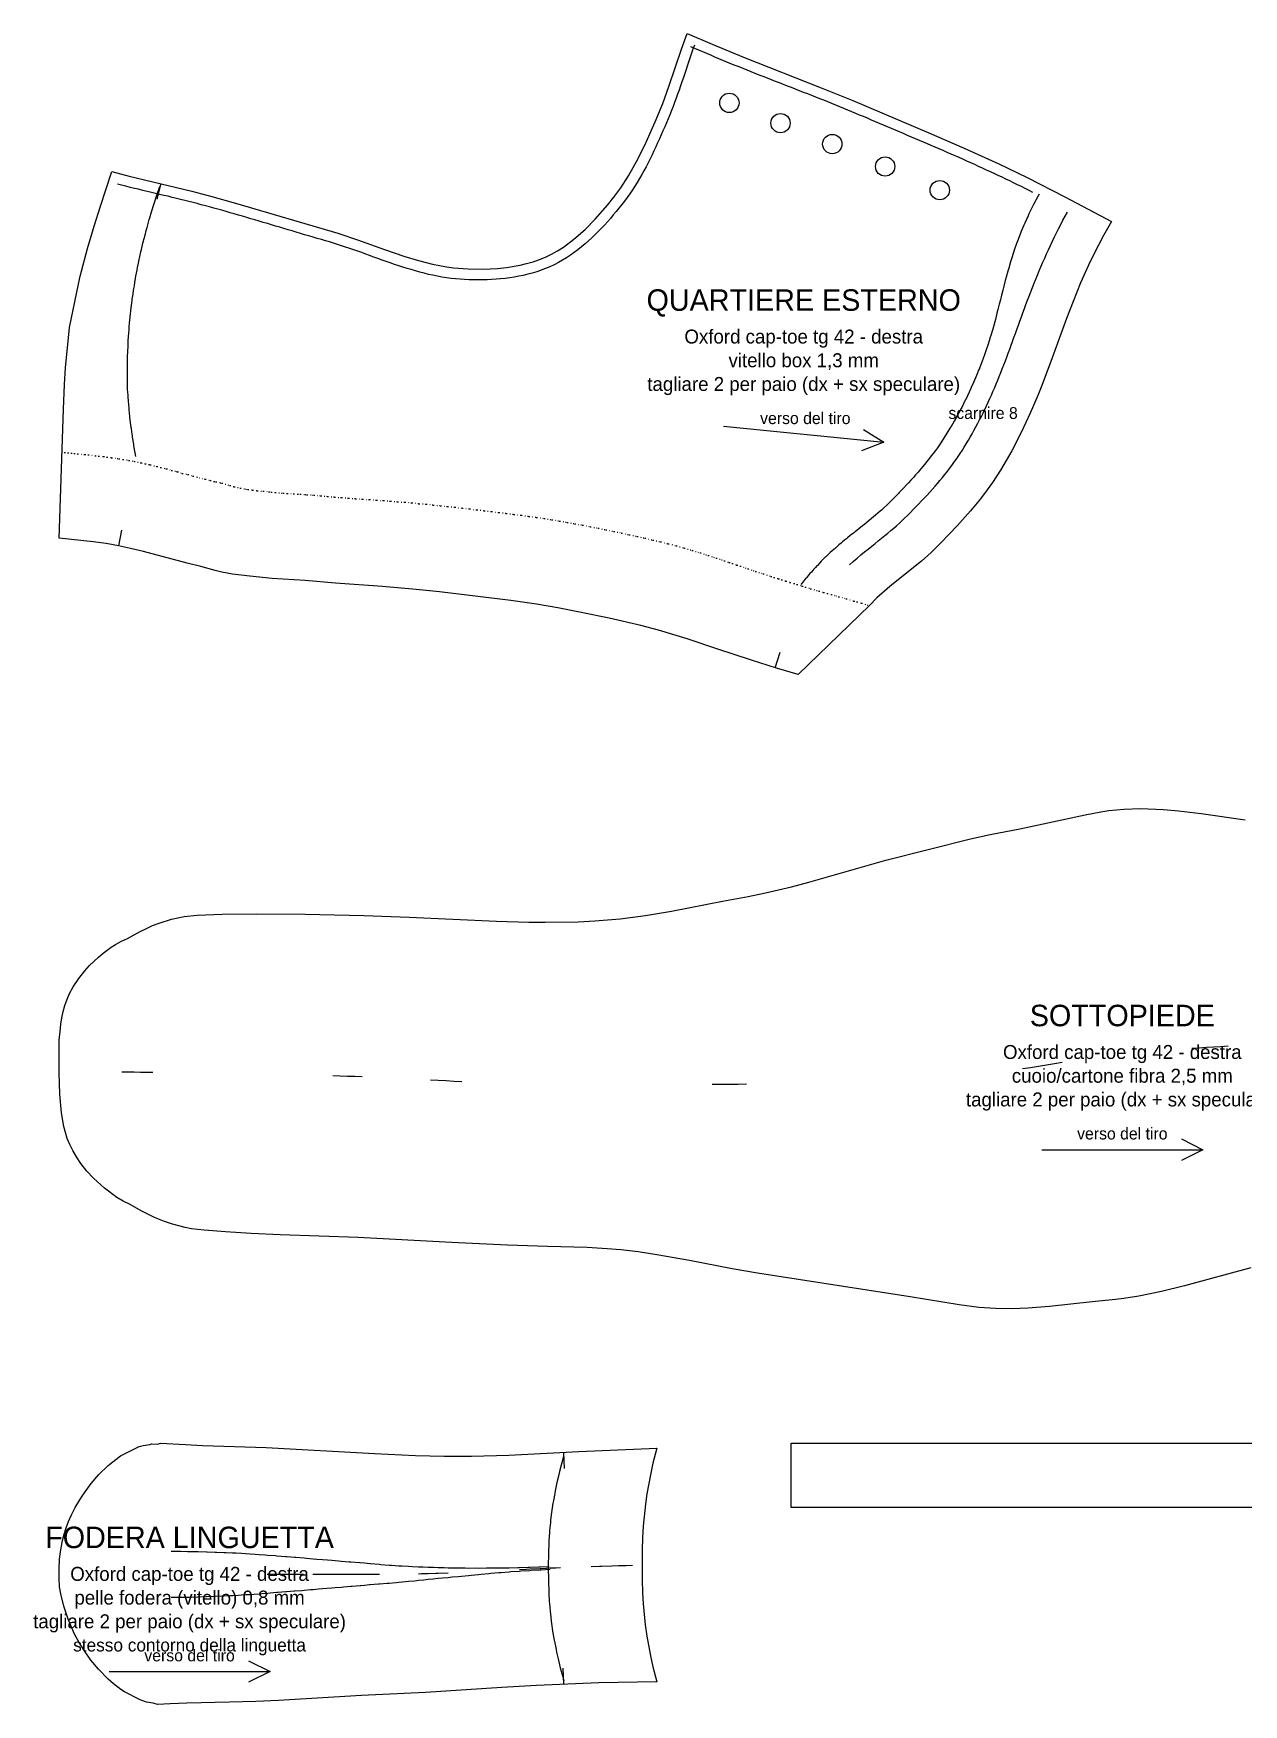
# Model space of a CAD drawing. Header units: millimetres. Extents: x -5 to 886, y -548 to 0.
# Drawn here: x -4.8 to 220.7, y -548.5 to -237.1 of the extents above; entities that cross this region are included whole.
import ezdxf
from ezdxf.enums import TextEntityAlignment as Align

# ---------------------------------------------------------------- set-up
doc = ezdxf.new("R2010")
doc.units = ezdxf.units.MM
for name, pattern in [('CENTER', [5.08, 3.175, -0.635, 0.635, -0.635]), ('DASHDOT', [3.556, 2.54, -0.508, 0, -0.508]), ('DASHED', [1.524, 1.27, -0.254]), ('DOT', [0.508, 0, -0.508])]:
    doc.linetypes.add(name, pattern=pattern)
for name, color, linetype in [('ASSE', 6, 'CENTER'), ('CUCITURA', 1, 'DASHED'), ('FORI', 7, 'CONTINUOUS'), ('MONTAGGIO', 5, 'DOT'), ('RIFERIMENTO', 3, 'CONTINUOUS'), ('SCARNITURA', 8, 'DASHDOT'), ('TACCHE', 7, 'CONTINUOUS'), ('TAGLIO', 7, 'CONTINUOUS'), ('TESTO', 7, 'CONTINUOUS')]:
    doc.layers.add(name, color=color, linetype=linetype)

msp = doc.modelspace()

# ---------------------------------------------------------------- linework, layer by layer
at = {"layer": 'ASSE'}
for points in [[(211.02, -426.18), (211.02, -426.18), (212.39, -426.09), (212.39, -426.09), (213.76, -426), (213.76, -426), (215.11, -425.92), (215.11, -425.92), (216.46, -425.83), (216.46, -425.83), (217.81, -425.74)], [(179.51, -429.97), (180.99, -429.76), (180.99, -429.76), (182.48, -429.53), (182.48, -429.53), (183.95, -429.28), (183.95, -429.28), (185.43, -429.02), (185.43, -429.02), (186.89, -428.76)], [(11.68, -430.59), (12.85, -430.59), (12.85, -430.59), (14.02, -430.59), (14.02, -430.59), (15.18, -430.6), (15.18, -430.6), (16.34, -430.6), (16.34, -430.6), (17.49, -430.61), (17.49, -430.61)], [(51.01, -431.27), (52.37, -431.31), (52.37, -431.31), (53.73, -431.35), (53.73, -431.35), (55.1, -431.39), (55.1, -431.39), (56.48, -431.44)], [(69.21, -432.06), (70.66, -432.13), (70.66, -432.13), (72.12, -432.21), (72.12, -432.21), (73.58, -432.29), (73.58, -432.29), (75.05, -432.36)], [(121.7, -432.85), (123.3, -432.85), (123.3, -432.85), (124.89, -432.85), (124.89, -432.85), (126.49, -432.84), (126.49, -432.84), (128.09, -432.81)], [(85.78, -523.28), (87.03, -523.22), (87.69, -523.19), (87.69, -523.19), (89.61, -523.1), (89.61, -523.1), (90.81, -523.04), (91.52, -523.01), (91.52, -523.01), (92.56, -522.97), (93.42, -522.93), (93.42, -522.93)], [(99.13, -522.73), (99.13, -522.73), (100.69, -522.68), (101.05, -522.67), (101.05, -522.67), (102.98, -522.61), (102.98, -522.61), (104.21, -522.58), (104.92, -522.56), (104.92, -522.56), (105.64, -522.54), (106.86, -522.5), (106.86, -522.5)], [(38.78, -524.18), (38.78, -524.18), (40.45, -524.17), (40.45, -524.17), (42.14, -524.17), (42.14, -524.17), (43.84, -524.17), (43.84, -524.17), (45.56, -524.17), (45.56, -524.17)], [(47.29, -524.17), (49.03, -524.17), (49.03, -524.17), (50.78, -524.17), (50.78, -524.17), (52.54, -524.17)], [(52.54, -524.17), (52.54, -524.17), (54.31, -524.17), (54.31, -524.17), (56.09, -524.17), (56.09, -524.17), (57.88, -524.17), (57.88, -524.17), (59.68, -524.17), (59.68, -524.17)], [(66.94, -524.08), (66.94, -524.08), (67.52, -524.06), (68.78, -524.02), (68.78, -524.02), (70.19, -523.98), (70.63, -523.96), (70.63, -523.96), (72.5, -523.89), (72.5, -523.89)]]:
    msp.add_lwpolyline(points, dxfattribs=at)
at = {"layer": 'CUCITURA'}
for points in [[(118.36, -239.26), (118.09, -240.01), (117.83, -240.76), (117.58, -241.51), (117.32, -242.26), (117.07, -243.02), (116.82, -243.79), (116.56, -244.55), (116.31, -245.32), (116.05, -246.09), (115.78, -246.86), (115.52, -247.63), (115.23, -248.4), (114.96, -249.17), (114.68, -249.93), (114.38, -250.71), (114.08, -251.47), (113.78, -252.23), (113.46, -252.99), (113.15, -253.74), (112.83, -254.49), (112.51, -255.24), (112.18, -255.99), (111.85, -256.73), (111.52, -257.47), (111.18, -258.22), (110.83, -258.97), (110.47, -259.7), (110.11, -260.45), (109.73, -261.19), (109.35, -261.92), (108.96, -262.66), (108.55, -263.38), (108.14, -264.1), (107.71, -264.83), (107.26, -265.54), (106.82, -266.23), (106.34, -266.95), (105.83, -267.66), (105.33, -268.32), (104.83, -268.98), (104.31, -269.63), (103.78, -270.27), (103.25, -270.91), (102.71, -271.54), (102.16, -272.16), (101.6, -272.78), (101.03, -273.39), (100.45, -273.99), (99.84, -274.59), (99.23, -275.17), (98.62, -275.74), (97.99, -276.29), (97.33, -276.86), (96.65, -277.4), (95.97, -277.9), (95.27, -278.41), (94.55, -278.89), (93.81, -279.35), (93.02, -279.79), (92.25, -280.18), (91.45, -280.57), (90.63, -280.9), (89.82, -281.21), (88.99, -281.49), (88.15, -281.74), (87.33, -281.96), (86.48, -282.16), (85.65, -282.33), (84.81, -282.49), (83.96, -282.62), (83.12, -282.73), (82.27, -282.82), (81.43, -282.89), (80.58, -282.95), (79.74, -282.98), (78.9, -283), (78.06, -283), (77.22, -282.99), (76.38, -282.97), (75.55, -282.92), (74.71, -282.88), (73.86, -282.8), (73.03, -282.72), (72.17, -282.61), (71.34, -282.48), (70.48, -282.33), (69.65, -282.15), (68.84, -281.97), (68.02, -281.77), (67.22, -281.55), (66.41, -281.33), (65.62, -281.09), (64.84, -280.86), (64.05, -280.61), (63.28, -280.36), (62.49, -280.11), (61.71, -279.84), (60.95, -279.58), (60.18, -279.31), (59.42, -279.04), (58.63, -278.77), (57.86, -278.47), (57.14, -278.19), (56.4, -277.93), (55.65, -277.67), (54.9, -277.41), (54.15, -277.15), (53.39, -276.9), (52.64, -276.65), (51.89, -276.41), (51.13, -276.16), (50.38, -275.93), (49.62, -275.71), (48.87, -275.48), (48.1, -275.27), (47.32, -275.05), (46.53, -274.82), (45.75, -274.59), (44.99, -274.36), (44.21, -274.13), (43.44, -273.89), (42.68, -273.67), (41.91, -273.44), (41.13, -273.21), (40.36, -272.98), (39.59, -272.75), (38.83, -272.52), (38.06, -272.3), (37.28, -272.06), (36.5, -271.83), (35.73, -271.6), (34.97, -271.37), (34.21, -271.15), (33.43, -270.92), (32.66, -270.7), (31.89, -270.48), (31.13, -270.25), (30.36, -270.04), (29.6, -269.82), (28.82, -269.61), (28.06, -269.4), (27.29, -269.2), (26.51, -268.99), (25.74, -268.79), (24.97, -268.59), (24.2, -268.39), (23.43, -268.2), (22.64, -268.01), (21.88, -267.82), (21.09, -267.63), (20.31, -267.43), (19.55, -267.26), (18.75, -267.07), (17.97, -266.88), (17.2, -266.7), (16.4, -266.52), (15.6, -266.32), (14.84, -266.13), (14.06, -265.95), (13.28, -265.76), (12.47, -265.57), (11.67, -265.36), (10.88, -265.15)], [(181.43, -266.7), (180.71, -266.34), (179.99, -265.98), (179.28, -265.62), (178.56, -265.28), (177.84, -264.92), (177.12, -264.57), (176.4, -264.23), (175.68, -263.88), (174.95, -263.54), (174.23, -263.2), (173.5, -262.86), (172.77, -262.53), (172.04, -262.19), (171.31, -261.86), (170.58, -261.53), (169.85, -261.19), (169.12, -260.86), (168.39, -260.54), (167.66, -260.21), (166.92, -259.89), (166.18, -259.56), (165.44, -259.24), (164.71, -258.92), (163.97, -258.6), (163.23, -258.28), (162.5, -257.96), (161.76, -257.65), (161.02, -257.33), (160.27, -257.01), (159.54, -256.7), (158.79, -256.38), (158.05, -256.07), (157.31, -255.75), (156.56, -255.43), (155.82, -255.12), (155.08, -254.8), (154.33, -254.48), (153.59, -254.16), (152.85, -253.84), (152.12, -253.53), (151.38, -253.22), (150.63, -252.9), (149.89, -252.59), (149.15, -252.28), (148.41, -251.97), (147.67, -251.66), (146.93, -251.36), (146.18, -251.05), (145.44, -250.75), (144.69, -250.45), (143.95, -250.14), (143.2, -249.84), (142.45, -249.54), (141.71, -249.24), (140.97, -248.95), (140.22, -248.65), (139.47, -248.36), (138.71, -248.06), (137.97, -247.76), (137.22, -247.47), (136.47, -247.18), (135.72, -246.89), (134.97, -246.59), (134.22, -246.3), (133.47, -246.01), (132.72, -245.72), (131.96, -245.43), (131.2, -245.13), (130.45, -244.84), (129.69, -244.54), (128.94, -244.24), (128.19, -243.94), (127.43, -243.64), (126.68, -243.33), (125.93, -243.03), (125.18, -242.72), (124.43, -242.41), (123.68, -242.1), (122.94, -241.79), (122.19, -241.48), (121.44, -241.16), (120.69, -240.85), (119.95, -240.53), (119.2, -240.21), (118.45, -239.89), (117.71, -239.56)]]:
    msp.add_lwpolyline(points, dxfattribs=at)
at = {"layer": 'FORI'}
for centre in [(124.88, -250.02), (134.41, -253.8), (144.05, -257.69), (153.9, -261.88), (164.08, -266.28)]:
    msp.add_circle(centre, 1.8, dxfattribs=at)
at = {"layer": 'MONTAGGIO'}
msp.add_lwpolyline([(0.56, -315.13), (1.09, -315.17), (4.65, -315.52), (4.9, -315.55), (6.7, -315.75), (6.81, -315.76), (8.31, -315.93), (8.37, -315.93), (8.38, -315.93), (9.66, -316.11), (9.85, -316.13), (10.83, -316.28), (11.23, -316.34), (11.95, -316.46), (12.59, -316.56), (13.04, -316.64), (13.94, -316.8), (14.11, -316.83), (14.62, -316.94), (15.14, -317.06), (15.35, -317.1), (16.09, -317.27), (16.76, -317.4), (17.07, -317.48), (17.71, -317.64), (18.08, -317.74), (18.3, -317.78), (19, -317.97), (19.92, -318.18), (19.98, -318.2), (20.06, -318.22), (21.01, -318.52), (21.81, -318.69), (21.96, -318.73), (22.11, -318.77), (23.03, -319.06), (24.04, -319.29), (24.07, -319.29), (24.07, -319.29), (25.01, -319.57), (25.71, -319.76), (26.08, -319.86), (26.65, -319.98), (27.07, -320.09), (27.31, -320.16), (28.2, -320.41), (28.94, -320.57), (29.29, -320.66), (30.04, -320.81), (30.3, -320.87), (30.4, -320.89), (31.48, -321.21), (31.88, -321.3), (32.68, -321.55), (33.29, -321.71), (33.83, -321.83), (34.73, -321.99), (34.9, -322.02), (35.26, -322.06), (35.87, -322.14), (36.13, -322.17), (36.99, -322.29), (37.6, -322.35), (38.08, -322.4), (39.05, -322.48), (39.17, -322.5), (39.57, -322.53), (40.2, -322.59), (40.36, -322.6), (41.38, -322.71), (41.79, -322.73), (42.57, -322.8), (43.18, -322.82), (43.77, -322.88), (44.54, -322.91), (45, -322.95), (45.88, -322.99), (46.26, -323.03), (47.21, -323.09), (47.53, -323.13), (48.53, -323.2), (48.82, -323.24), (49.84, -323.33), (50.11, -323.36), (51.14, -323.44), (51.4, -323.47), (52.45, -323.56), (52.7, -323.58), (53.75, -323.66), (54.01, -323.67), (55.05, -323.75), (55.3, -323.77), (56.35, -323.84), (56.6, -323.85), (57.66, -323.93), (57.9, -323.95), (58.97, -324.02), (59.21, -324.04), (60.28, -324.11), (60.52, -324.14), (61.59, -324.22), (61.84, -324.24), (62.9, -324.32), (63.15, -324.35), (64.22, -324.43), (64.47, -324.45), (65.55, -324.55), (65.79, -324.57), (66.87, -324.67), (67.12, -324.7), (68.19, -324.79), (68.45, -324.82), (69.53, -324.93), (69.78, -324.95), (70.86, -325.06), (71.12, -325.09), (72.21, -325.21), (72.46, -325.23), (73.56, -325.35), (73.81, -325.38), (74.9, -325.5), (75.16, -325.53), (76.26, -325.66), (76.52, -325.69), (77.62, -325.82), (77.88, -325.85), (78.99, -325.98), (79.25, -326.02), (80.36, -326.15), (80.62, -326.18), (81.73, -326.32), (82.01, -326.35), (83.12, -326.48), (83.39, -326.51), (84.51, -326.65), (84.79, -326.69), (85.91, -326.83), (86.18, -326.86), (87.3, -327.01), (87.59, -327.06), (88.71, -327.21), (89.01, -327.26), (90.11, -327.43), (90.43, -327.47), (91.52, -327.65), (91.86, -327.7), (92.95, -327.88), (93.28, -327.94), (94.37, -328.13), (94.71, -328.19), (95.8, -328.38), (96.16, -328.45), (97.23, -328.65), (97.6, -328.72), (98.68, -328.92), (99.04, -329), (100.12, -329.2), (100.49, -329.28), (101.56, -329.5), (101.94, -329.58), (103.01, -329.8), (103.39, -329.88), (104.47, -330.1), (104.85, -330.19), (105.92, -330.42), (106.3, -330.5), (107.39, -330.74), (107.76, -330.82), (108.84, -331.07), (109.21, -331.15), (110.31, -331.41), (110.67, -331.49), (111.77, -331.75), (112.12, -331.83), (113.23, -332.1), (113.57, -332.18), (114.69, -332.47), (115.02, -332.56), (116.15, -332.87), (116.5, -332.98), (117.6, -333.3), (118, -333.43), (119.04, -333.74), (119.5, -333.89), (120.5, -334.21), (121, -334.37), (121.95, -334.67), (122.48, -334.85), (123.42, -335.15), (123.98, -335.35), (124.88, -335.66), (125.48, -335.86), (126.35, -336.17), (126.93, -336.36), (127.83, -336.66), (128.37, -336.84), (129.33, -337.16), (129.81, -337.32), (130.84, -337.65), (131.23, -337.79), (132.35, -338.15), (132.65, -338.25), (133.88, -338.64), (134.07, -338.7), (135.42, -339.12), (135.49, -339.15), (136.23, -339.37), (136.9, -339.59), (136.96, -339.6), (138.31, -340.02), (138.51, -340.08), (139.71, -340.44), (140.05, -340.54), (141.11, -340.85), (141.62, -340.99), (142.5, -341.25), (143.18, -341.44), (143.9, -341.63), (144.75, -341.87), (145.3, -342.03), (146.31, -342.32), (146.72, -342.44), (147.87, -342.78), (148.13, -342.85), (149.43, -343.23), (149.54, -343.26), (150.56, -343.56), (150.95, -343.68), (150.95, -343.68)], dxfattribs=at)
at = {"layer": 'RIFERIMENTO'}
for points in [[(14.32, -315.89), (14.27, -315.58), (14.25, -315.51), (14.2, -315.25), (13.97, -313.95), (13.92, -313.63), (13.7, -312.3), (13.67, -312.04), (13.56, -311.3), (13.48, -310.72), (13.45, -310.52), (13.34, -309.59), (13.22, -308.65), (13.21, -308.6), (13.2, -308.56), (13.13, -307.73), (13.08, -307.32), (13.04, -306.95), (12.98, -306.24), (12.98, -306.24), (12.98, -306.24), (12.93, -305.6), (12.92, -305.44), (12.89, -304.99), (12.87, -304.72), (12.86, -304.43), (12.83, -304.06), (12.82, -303.9), (12.79, -303.45), (12.79, -303.39), (12.78, -303.06), (12.77, -302.9), (12.77, -302.89), (12.76, -302.42), (12.76, -302.36), (12.75, -301.95), (12.75, -301.86), (12.74, -301.49), (12.74, -301.36), (12.74, -301.01), (12.73, -300.85), (12.73, -300.52), (12.73, -300.33), (12.74, -300.01), (12.74, -299.77), (12.74, -299.47), (12.75, -299.16), (12.75, -298.85), (12.76, -298.44), (12.77, -298.09), (12.79, -297.16), (12.8, -296.53), (12.86, -295.18), (12.9, -294.35), (12.95, -293.53), (12.99, -292.93), (13.04, -292.28), (13.09, -291.65), (13.14, -291.13), (13.21, -290.43), (13.25, -290.04), (13.34, -289.23), (13.36, -288.95), (13.47, -288.01), (13.49, -287.86), (13.63, -286.77), (13.64, -286.75), (13.65, -286.6), (13.79, -285.69), (13.82, -285.47), (13.96, -284.6), (14.04, -284.11), (14.14, -283.48), (14.28, -282.69), (14.34, -282.32), (14.55, -281.18), (14.57, -281.09), (14.63, -280.72), (14.81, -279.88), (14.88, -279.54), (15.07, -278.65), (15.26, -277.79), (15.36, -277.35), (15.64, -276.14), (15.68, -275.98), (15.7, -275.9), (16.02, -274.66), (16.25, -273.79), (16.4, -273.24), (16.68, -272.23), (16.81, -271.78), (16.91, -271.45), (17.24, -270.33), (17.73, -268.76), (17.73, -268.75), (17.73, -268.75), (18.24, -267.23), (18.79, -265.62), (18.8, -265.59), (18.82, -265.54)], [(182.57, -267.02), (182.33, -267.46), (181.55, -268.95), (181.36, -269.32), (180.69, -270.71), (180.52, -271.08), (179.91, -272.42), (179.74, -272.81), (179.2, -274.11), (179.04, -274.5), (178.55, -275.78), (178.39, -276.2), (177.96, -277.45), (177.8, -277.91), (177.42, -279.11), (177.26, -279.63), (176.91, -280.79), (176.75, -281.36), (176.44, -282.49), (176.27, -283.13), (175.99, -284.19), (175.81, -284.91), (175.56, -285.88), (175.36, -286.72), (175.14, -287.55), (174.9, -288.53), (174.73, -289.2), (174.43, -290.36), (174.31, -290.81), (173.93, -292.18), (173.87, -292.37), (173.58, -293.35), (173.41, -293.88), (173.38, -294), (172.94, -295.34), (172.79, -295.82), (172.46, -296.76), (172.16, -297.63), (171.95, -298.15), (171.47, -299.44), (171.45, -299.51), (171.38, -299.67), (170.91, -300.81), (170.74, -301.26), (170.37, -302.1), (169.94, -303.08), (169.81, -303.37), (169.54, -303.95), (169.23, -304.6), (169.09, -304.9), (168.63, -305.8), (168.16, -306.75), (168.03, -306.99), (167.8, -307.42), (167.4, -308.17), (167.17, -308.59), (166.76, -309.31), (166.12, -310.43), (166.11, -310.45), (166.1, -310.47), (165.42, -311.56), (164.92, -312.37), (164.72, -312.66), (164.47, -313.03), (164.01, -313.72), (163.63, -314.28), (163.26, -314.78), (162.84, -315.33), (162.48, -315.81), (162.17, -316.23), (161.69, -316.82), (161.21, -317.41), (160.87, -317.83), (160.53, -318.24), (160.02, -318.81), (159.57, -319.33), (159.16, -319.8), (158.68, -320.34), (158.27, -320.79), (157.94, -321.14), (157.34, -321.79), (156.54, -322.64), (156.39, -322.79), (156.3, -322.87), (155.34, -323.85), (154.65, -324.52), (154.29, -324.89), (153.61, -325.54), (153.2, -325.91), (152.99, -326.07), (152.08, -326.87), (151.33, -327.48), (150.95, -327.81), (150.1, -328.51), (149.88, -328.69), (149.68, -328.84), (149.02, -329.36), (148.33, -329.92), (148.18, -330.04), (148.02, -330.17), (147.41, -330.65), (146.91, -331.06), (146.67, -331.25), (146.33, -331.53), (145.96, -331.83), (145.69, -332.05), (145.28, -332.39), (144.62, -332.96), (144.62, -332.96), (144.62, -332.96), (144, -333.51), (143.66, -333.81), (143.4, -334.06), (142.84, -334.6), (142.82, -334.62), (142.79, -334.63), (142.25, -335.18), (142.01, -335.43), (141.71, -335.74), (141.27, -336.21), (141.18, -336.3), (140.93, -336.58), (140.66, -336.87), (140.57, -336.98), (140.15, -337.45), (139.9, -337.73), (139.64, -338.02), (139.24, -338.49), (139.14, -338.61), (138.77, -339.05), (138.64, -339.21), (138.6, -339.25), (138.19, -339.76)], [(94, -502.11), (93.73, -503.17), (93.54, -503.87), (93.26, -505.02), (93.1, -505.63), (92.82, -506.83), (92.7, -507.38), (92.44, -508.64), (92.34, -509.15), (92.1, -510.44), (92.02, -510.92), (91.82, -512.27), (91.75, -512.7), (91.58, -514.12), (91.54, -514.53), (91.4, -516.01), (91.37, -516.4), (91.27, -517.97), (91.24, -518.36), (91.19, -520.05), (91.17, -520.46), (91.15, -522.53), (91.14, -523.03), (91.16, -525.1), (91.17, -525.6), (91.22, -527.29), (91.24, -527.7), (91.34, -529.26), (91.36, -529.66), (91.49, -531.13), (91.53, -531.55), (91.69, -532.95), (91.74, -533.37), (91.95, -534.72), (92.01, -535.17), (92.25, -536.47), (92.34, -536.95), (92.59, -538.19), (92.7, -538.72), (92.97, -539.91), (93.1, -540.48), (93.39, -541.61), (93.56, -542.26), (93.83, -543.31), (94.03, -544.03)], [(20.9, -519.86), (21.01, -519.86), (21.09, -519.87), (22.62, -519.89), (22.66, -519.9), (23.96, -519.92), (24.25, -519.93), (24.26, -519.93), (25.85, -519.96), (25.93, -519.97), (27.47, -520.01), (27.63, -520.01), (29.09, -520.06), (29.36, -520.07), (30.71, -520.12), (31.12, -520.14), (32.35, -520.19), (32.91, -520.22), (33.99, -520.28), (34.73, -520.32), (35.63, -520.38), (36.57, -520.44), (37.27, -520.48), (38.42, -520.57), (38.91, -520.6), (40.3, -520.71), (40.57, -520.73), (42.22, -520.85), (42.25, -520.87), (42.43, -520.88), (43.94, -520.99), (44.14, -521.01), (45.64, -521.13), (46.1, -521.17), (47.36, -521.28), (48.06, -521.34), (49.09, -521.42), (50.04, -521.5), (50.83, -521.57), (52.04, -521.67), (52.59, -521.72), (54.03, -521.84), (54.35, -521.87), (56.03, -522.01), (56.12, -522.02), (56.88, -522.08), (57.9, -522.17), (58, -522.18), (59.7, -522.32), (59.96, -522.34), (61.51, -522.46), (61.91, -522.48), (63.32, -522.59), (63.87, -522.62), (65.13, -522.69), (65.83, -522.72), (66.95, -522.79), (67.78, -522.82), (68.79, -522.86), (69.75, -522.89), (70.64, -522.92), (71.72, -522.95), (72.51, -522.97), (73.69, -522.98), (74.38, -523), (75.67, -523.01), (76.27, -523.02), (77.64, -523.01), (78.16, -523.02), (79.61, -523.01), (80.06, -523.01), (81.58, -522.99), (81.96, -522.99), (83.54, -522.97), (83.88, -522.96), (85.5, -522.92), (85.79, -522.91), (87.44, -522.87), (87.7, -522.86), (89.37, -522.8), (89.62, -522.79), (91.29, -522.73)], [(91.52, -523.31), (89.84, -523.4), (89.62, -523.41), (87.95, -523.51), (87.7, -523.52), (86.06, -523.63), (85.79, -523.65), (84.19, -523.76), (83.88, -523.79), (82.33, -523.91), (81.96, -523.94), (80.47, -524.07), (80.06, -524.11), (78.64, -524.23), (78.16, -524.28), (76.81, -524.4), (76.27, -524.45), (75.01, -524.57), (74.38, -524.64), (73.21, -524.75), (72.51, -524.82), (71.44, -524.93), (70.64, -525), (69.68, -525.1), (68.79, -525.18), (67.94, -525.27), (66.95, -525.37), (66.22, -525.44), (65.13, -525.54), (64.53, -525.6), (63.32, -525.72), (62.83, -525.76), (61.52, -525.88), (61.16, -525.91), (59.71, -526.03), (59.49, -526.05), (57.91, -526.17), (57.83, -526.18), (56.88, -526.26), (56.2, -526.31), (56.13, -526.32), (54.6, -526.45), (54.35, -526.47), (53.02, -526.58), (52.6, -526.62), (51.45, -526.72), (50.84, -526.77), (49.89, -526.85), (49.1, -526.92), (48.35, -526.98), (47.37, -527.06), (46.82, -527.11), (45.65, -527.21), (45.29, -527.24), (43.95, -527.35), (43.78, -527.36), (42.44, -527.47), (42.28, -527.48), (42.26, -527.48), (40.79, -527.6), (40.58, -527.61), (39.31, -527.72), (38.92, -527.75), (37.84, -527.83), (37.28, -527.88), (36.36, -527.94), (35.64, -527.99), (34.88, -528.04), (34, -528.09), (33.39, -528.13), (32.36, -528.19), (31.89, -528.22), (30.72, -528.27), (30.38, -528.29), (29.1, -528.34), (28.86, -528.35), (27.48, -528.4), (27.33, -528.41), (25.86, -528.45), (25.79, -528.45), (24.26, -528.49), (24.26, -528.49), (23.97, -528.5), (22.71, -528.5), (22.67, -528.5), (21.18, -528.5), (21.1, -528.5), (21.09, -528.5), (20.92, -528.5)]]:
    msp.add_lwpolyline(points, dxfattribs=at)
at = {"layer": 'SCARNITURA'}
msp.add_lwpolyline([(147.26, -336.09), (147.96, -335.46), (148.67, -334.84), (149.39, -334.24), (150.05, -333.69), (150.72, -333.15), (151.39, -332.62), (152.02, -332.12), (152.63, -331.63), (153.24, -331.14), (153.83, -330.66), (154.41, -330.19), (154.97, -329.73), (155.5, -329.27), (156.03, -328.81), (156.55, -328.34), (157.02, -327.9), (157.51, -327.43), (158.06, -326.88), (158.61, -326.35), (159.14, -325.81), (159.63, -325.31), (160.11, -324.8), (160.69, -324.19), (161.22, -323.64), (161.7, -323.12), (162.2, -322.57), (162.71, -322.01), (163.19, -321.46), (163.64, -320.94), (164.11, -320.38), (164.58, -319.81), (165.02, -319.27), (165.44, -318.74), (165.89, -318.15), (166.32, -317.59), (166.71, -317.05), (167.14, -316.44), (167.52, -315.89), (167.89, -315.34), (168.29, -314.72), (168.63, -314.19), (168.99, -313.57), (169.4, -312.89), (169.76, -312.28), (170.11, -311.66), (170.45, -311.05), (170.8, -310.39), (171.17, -309.71), (171.5, -309.08), (171.83, -308.43), (172.14, -307.81), (172.45, -307.15), (172.79, -306.44), (173.1, -305.79), (173.41, -305.1), (173.7, -304.46), (173.99, -303.77), (174.31, -303.04), (174.6, -302.34), (174.88, -301.68), (175.15, -301.01), (175.44, -300.28), (175.7, -299.59), (176, -298.82), (176.29, -298.09), (176.55, -297.38), (176.84, -296.63), (177.1, -295.92), (177.37, -295.18), (177.63, -294.47), (177.9, -293.73), (178.16, -292.99), (178.43, -292.23), (178.72, -291.44), (178.99, -290.68), (179.28, -289.9), (179.55, -289.13), (179.84, -288.35), (180.13, -287.57), (180.43, -286.78), (180.73, -286.01), (181.03, -285.22), (181.34, -284.42), (181.66, -283.63), (181.96, -282.88), (182.27, -282.11), (182.59, -281.34), (182.92, -280.54), (183.27, -279.73), (183.62, -278.94), (183.97, -278.14), (184.31, -277.39), (184.68, -276.58), (185.06, -275.78), (185.44, -275.01), (185.83, -274.21), (186.2, -273.48), (186.61, -272.68), (187.03, -271.88), (187.42, -271.15), (187.84, -270.37)], dxfattribs=at)
at = {"layer": 'TACCHE'}
for points in [[(18.94, -265.06), (18.23, -267.98)], [(11.16, -332.56), (11.72, -329.61)], [(133.44, -355.26), (134.32, -352.39)], [(93.97, -501.47), (94.12, -504.47)], [(94.06, -544.69), (93.92, -541.7)]]:
    msp.add_lwpolyline(points, dxfattribs=at)
at = {"layer": 'TAGLIO'}
for points in [[(0, -331.14), (0.83, -307.1), (1.03, -302.51), (1.23, -299.36), (1.95, -291.89), (3.94, -282.31), (5.31, -277.17), (6.56, -272.97), (7.71, -269.29), (9.86, -262.78), (13.07, -263.65), (24.74, -266.47), (28.48, -267.44), (32.9, -268.68), (51.93, -274.32), (55.58, -275.52), (60.62, -277.35), (64.4, -278.63), (66.96, -279.41), (69.56, -280.09), (72.18, -280.6), (73.51, -280.77), (76.2, -280.96), (78.93, -281), (81.68, -280.87), (83.38, -280.68), (85.89, -280.25), (87.1, -279.96), (88.3, -279.61), (89.48, -279.21), (90.63, -278.74), (91.77, -278.2), (92.87, -277.58), (93.95, -276.9), (95.91, -275.44), (97.99, -273.6), (99.87, -271.7), (102.19, -269.06), (103.38, -267.59), (104.67, -265.86), (106.11, -263.62), (107.84, -260.49), (109.37, -257.36), (111.05, -253.57), (112.47, -250.12), (113.63, -246.97), (115.97, -240), (117.03, -237.08), (121.68, -239.09), (127.53, -241.52), (141.95, -247.19), (147.89, -249.59), (162.02, -255.58), (168.65, -258.46), (175.09, -261.4), (180.33, -263.91), (187.35, -267.51), (196.04, -272.13), (194.59, -274.71), (192.79, -278.18), (191.78, -280.29), (190.32, -283.58), (188.91, -287.03), (187.68, -290.22), (185.04, -297.52), (183.09, -302.68), (182.34, -304.57), (180.94, -307.86), (179.33, -311.32), (177.5, -314.83), (175.41, -318.43), (173.9, -320.74), (172.92, -322.13), (171.64, -323.8), (169.8, -326.05), (167.33, -328.82), (164.27, -332), (162.45, -333.78), (160.66, -335.39), (158.57, -337.12), (154.77, -340.16), (152.38, -342.25), (150.96, -343.66), (137.69, -356.51), (133.69, -355.34), (129, -353.88), (122.75, -351.83), (117, -349.89), (111.69, -348.24), (108.39, -347.39), (102.47, -346.04), (96.95, -344.89), (92.91, -344.12), (88.98, -343.44), (84.17, -342.74), (70.86, -341.15), (66.55, -340.71), (60.24, -340.16), (51.5, -339.53), (45.84, -339.04), (39.69, -338.62), (35.56, -338.23), (32.3, -337.81), (30.36, -337.45), (29.1, -337.16), (26.44, -336.41), (23.85, -335.81), (15.74, -333.64), (13.29, -333.03), (11.09, -332.54), (8.76, -332.15), (6.36, -331.81), (0, -331.14)], [(0.46, -438.18), (0.16, -434.74), (0.04, -430.7), (0, -427.15), (0.05, -424.64), (0.19, -423.04), (0.33, -421.7), (0.52, -420.48), (0.77, -419.33), (1.08, -418.21), (1.5, -417.04), (1.98, -415.94), (2.64, -414.72), (3.67, -413.15), (4.81, -411.72), (5.67, -410.78), (7.35, -409.21), (8.22, -408.48), (9.73, -407.36), (10.51, -406.84), (11.63, -406.23), (12.77, -405.7), (15.14, -404.4), (16.27, -403.84), (17.42, -403.32), (18.67, -402.85), (20.98, -402.14), (23.32, -401.65), (25.72, -401.38), (30.4, -401.19), (36.72, -401.1), (45.87, -401.18), (56.78, -401.42), (65.23, -401.73), (81.49, -402.51), (87.51, -402.67), (90.54, -402.69), (96.69, -402.6), (99.8, -402.45), (104.53, -402.07), (109.28, -401.43), (114.07, -400.63), (123.6, -398.76), (128.41, -397.9), (131.63, -397.23), (136.47, -396.08), (139.68, -395.24), (154, -391.15), (169.79, -387.16), (173.45, -386.37), (179, -385.31), (191.15, -382.65), (194.09, -382.11), (195.55, -381.89), (198.45, -381.6), (201.45, -381.51), (202.88, -381.53), (205.73, -381.66), (208.55, -381.91), (212.75, -382.43), (220.96, -383.6)], [(222, -467.08), (209.66, -470.47), (205.35, -471.51), (201.14, -472.35), (198.36, -472.77), (196.82, -472.96), (192.44, -473.39), (184.52, -474.29), (180.51, -474.63), (177.48, -474.74), (174.43, -474.68), (171.36, -474.45), (167.71, -474), (158.59, -472.5), (130.15, -468.06), (125.39, -467.25), (117.43, -465.73), (111.36, -464.65), (107.86, -464.13), (104.68, -463.75), (102.13, -463.53), (98.38, -463.31), (91.03, -463.14), (83.52, -462.86), (73.14, -462.38), (55.73, -461.45), (41.18, -460.92), (35.79, -460.68), (30.99, -460.39), (27.07, -460.09), (24.67, -459.8), (23.48, -459.58), (21.14, -458.98), (19.63, -458.46), (17.77, -457.71), (15.4, -456.53), (13.13, -455.24), (11.98, -454.67), (10.78, -453.97), (8.46, -452.24), (6.4, -450.38), (5.16, -449.06), (4.04, -447.64), (3.23, -446.42), (2.55, -445.25), (2.01, -444.13), (1.55, -443.01), (1.19, -441.89), (0.89, -440.73), (0.46, -438.18)], [(17.32, -499.87), (18.36, -499.94), (18.93, -499.74), (23.56, -500.03), (26.72, -500.17), (38.58, -500.56), (58.79, -501.71), (66.38, -502.04), (71.78, -502.18), (76.86, -502.17), (83.79, -501.97), (96.84, -501.32), (111.37, -500.69), (110.64, -503.48), (110.22, -505.36), (109.51, -509.19), (109.24, -511.14), (108.84, -515.2), (108.72, -517.35), (108.64, -519.65), (108.62, -522.44), (108.64, -525.25), (108.72, -527.55), (108.84, -529.7), (109.22, -533.58), (109.51, -535.71), (110.18, -539.36), (110.63, -541.41), (111.36, -544.2), (100.57, -544.43), (88.97, -544.93), (82.5, -545.28), (68.26, -546.19), (56.37, -546.77), (40.88, -547.69), (36.68, -547.88), (31.79, -548.04), (23.81, -548.2), (20.71, -548.31), (18.36, -548.46), (17.57, -548.22), (16.27, -548), (15.11, -547.57), (12.2, -546.07), (11.53, -545.67), (10.18, -544.62), (9.16, -543.75), (7.34, -541.89), (5.93, -540.17), (4.72, -538.43), (3.77, -536.88), (2.91, -535.34), (1.72, -532.52), (0.9, -530.13), (0.31, -527.83), (0.12, -526.53), (0.02, -524.9), (0, -523.28), (0.1, -521.39), (0.26, -519.98), (0.68, -517.87), (0.97, -516.72), (1.34, -515.56), (1.8, -514.36), (2.35, -513.09), (3.04, -511.74), (3.85, -510.31), (4.41, -509.43), (5.98, -507.24), (7.4, -505.59), (9.16, -503.89), (11.46, -502.14), (13.04, -501.32), (14.95, -500.4), (15.67, -500.19), (16.89, -500.03), (17.32, -499.87)], [(136.37, -511.74), (136.37, -499.74), (780.48, -499.74), (780.48, -511.74), (136.37, -511.74)]]:
    msp.add_lwpolyline(points, dxfattribs=at)
at = {"layer": 'TESTO'}
for points in [[(123.81, -310.28), (153.66, -313.24)], [(149.88, -310.85), (153.66, -313.24), (149.48, -314.83)], [(183.08, -445.07), (213.08, -445.07)], [(209.08, -443.07), (213.08, -445.07), (209.08, -447.07)], [(35.32, -540.31), (39.32, -542.31), (35.32, -544.31)], [(9.32, -542.31), (39.32, -542.31)]]:
    msp.add_lwpolyline(points, dxfattribs=at)

# ---------------------------------------------------------------- texts
for s, height, p in [('QUARTIERE ESTERNO', 4, (138.73, -286.76)), ('Oxford cap-toe tg 42 - destra', 2.6, (138.73, -293.56)), ('vitello box 1,3 mm', 2.6, (138.73, -297.98)), ('tagliare 2 per paio (dx + sx speculare)', 2.6, (138.73, -302.4)), ('verso del tiro', 2.2, (139.03, -308.77)), ('scarnire 8', 2.2, (172.14, -307.81)), ('SOTTOPIEDE', 4, (198.08, -420.07)), ('Oxford cap-toe tg 42 - destra', 2.6, (198.08, -426.87)), ('cuoio/cartone fibra 2,5 mm', 2.6, (198.08, -431.29)), ('tagliare 2 per paio (dx + sx speculare)', 2.6, (198.08, -435.71)), ('verso del tiro', 2.2, (198.08, -442.07)), ('FODERA LINGUETTA', 4, (24.32, -517.31)), ('Oxford cap-toe tg 42 - destra', 2.6, (24.32, -524.11)), ('pelle fodera (vitello) 0,8 mm', 2.6, (24.32, -528.53)), ('tagliare 2 per paio (dx + sx speculare)', 2.6, (24.32, -532.95)), ('stesso contorno della linguetta', 2.4, (24.32, -537.37)), ('verso del tiro', 2.2, (24.32, -539.31))]:
    msp.add_text(s, height=height, dxfattribs=at).set_placement(p, align=Align.MIDDLE_CENTER)

doc.saveas('drawing.dxf')
